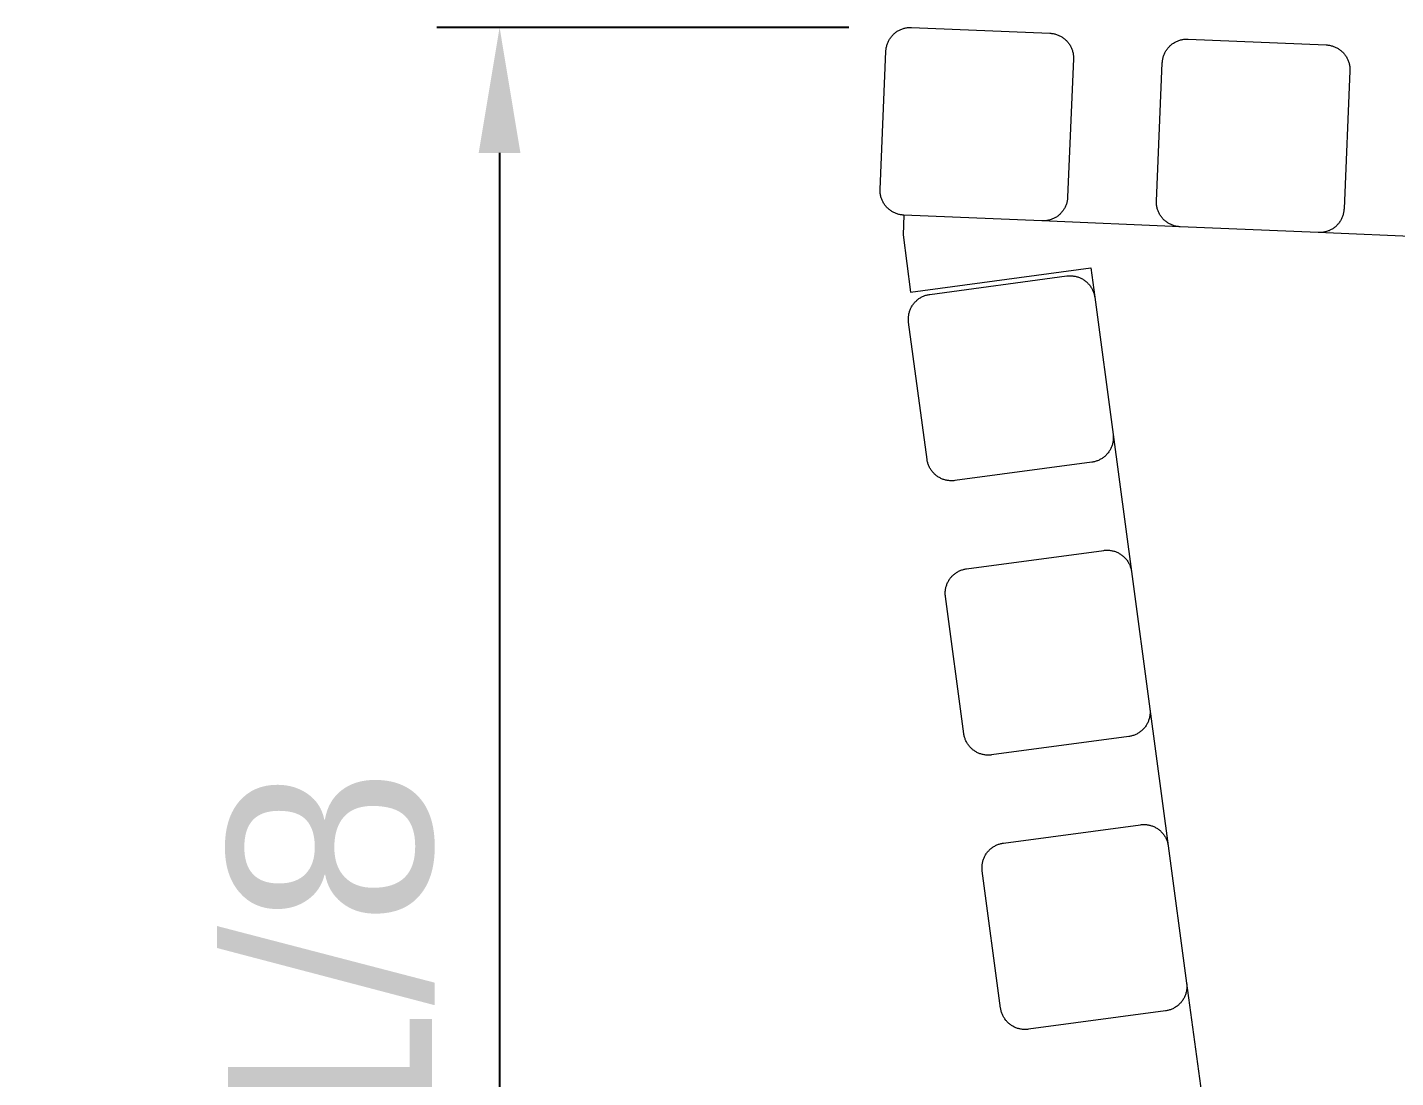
# Model space of a CAD drawing. Header units: inches. Extents: x 1 to 179, y 2 to 121.
# Drawn here: x 126.46 to 137.37, y 113.13 to 121.5 of the extents above; entities that cross this region are included whole.
import ezdxf

# ---------------------------------------------------------------- set-up
doc = ezdxf.new("R2010")
doc.units = ezdxf.units.IN
doc.layers.add('ZANO_R', color=7, linetype='Continuous', lineweight=0)
doc.layers.add('ZANO_W', color=1, linetype='Continuous', lineweight=0)
doc.styles.get("Standard").update_dxf_attribs({"font": 'arial.ttf'})
doc.dimstyles.new('amerykanie', dxfattribs={"dimtxt": 50, "dimasz": 50, "dimexe": 0.5, "dimexo": 0.5, "dimgap": 1, "dimtad": 1, "dimdec": 0, "dimzin": 0, "dimlunit": 5, "dimtxsty": 'Standard', "dimcen": 0.09, "dimclrd": 1, "dimclre": 1, "dimclrt": 1, "dimazin": 0, "dimtfac": 1, "dimtdec": 0, "dimtmove": 0, "dimatfit": 3, "dimfxl": 1, "dimtzin": 0, "dimarcsym": 1})

# ---------------------------------------------------------------- blocks, each defined once
blk = doc.blocks.new('*D412')
at = {"layer": 'ZANO_W', "color": 1, "lineweight": -2}
for p, q in [((133.011, 121.497), (129.727, 121.497)), ((130.227, 120.497), (130.227, 104.397)), ((133.011, 103.397), (129.727, 103.397))]:
    blk.add_line(p, q, dxfattribs=at)
at = {"layer": 'ZANO_W', "color": 1}
for points in [[(130.393, 120.497), (130.06, 120.497), (130.227, 121.497)], [(130.06, 104.397), (130.393, 104.397), (130.227, 103.397)]]:
    blk.add_solid(points, dxfattribs=at)
at = {"layer": 'ZANO_W', "color": 1, "insert": (128.886, 112.447), "char_height": 1.625, "attachment_point": 5, "rotation": 90}
blk.add_mtext('18 1/8', dxfattribs=at)

msp = doc.modelspace()

# ---------------------------------------------------------------- linework, layer by layer
at = {"layer": 'ZANO_R'}
for p, q in [((133.42582, 121.48167), (133.43205, 121.48419)), ((133.43205, 121.48419), (133.43836, 121.4865)), ((133.43836, 121.4865), (133.44475, 121.48859)), ((133.44475, 121.48859), (133.45121, 121.49046)), ((133.45121, 121.49046), (133.45772, 121.49211)), ((133.45772, 121.49211), (133.46429, 121.49354)), ((133.46429, 121.49354), (133.47091, 121.49474)), ((133.47091, 121.49474), (133.47756, 121.49571)), ((133.47756, 121.49571), (133.48424, 121.49646)), ((133.48424, 121.49646), (133.49094, 121.49698)), ((133.49094, 121.49698), (133.49765, 121.49727)), ((133.49765, 121.49727), (133.50437, 121.49733)), ((133.50437, 121.49733), (133.51109, 121.49716)), ((133.51109, 121.49716), (134.61247, 121.45061)), ((133.32025, 121.37418), (133.32287, 121.38037)), ((133.32287, 121.38037), (133.3257, 121.38647)), ((133.3257, 121.38647), (133.32874, 121.39246)), ((133.32874, 121.39246), (133.33198, 121.39835)), ((133.33198, 121.39835), (133.33542, 121.40412)), ((133.33542, 121.40412), (133.33906, 121.40978)), ((133.33906, 121.40978), (133.34288, 121.4153)), ((133.34288, 121.4153), (133.3469, 121.4207)), ((133.3469, 121.4207), (133.35109, 121.42595)), ((133.35109, 121.42595), (133.35546, 121.43105)), ((133.35546, 121.43105), (133.36001, 121.43601)), ((133.36001, 121.43601), (133.36472, 121.4408)), ((133.36472, 121.4408), (133.36959, 121.44543)), ((133.36959, 121.44543), (133.37462, 121.4499)), ((133.37462, 121.4499), (133.37979, 121.45419)), ((133.37979, 121.45419), (133.38511, 121.4583)), ((133.38511, 121.4583), (133.39057, 121.46222)), ((133.39057, 121.46222), (133.39615, 121.46596)), ((133.39615, 121.46596), (133.40187, 121.4695)), ((133.40187, 121.4695), (133.40769, 121.47285)), ((133.40769, 121.47285), (133.41364, 121.47599)), ((133.41364, 121.47599), (133.41968, 121.47894)), ((133.41968, 121.47894), (133.42582, 121.48167)), ((134.61247, 121.45061), (134.61918, 121.45021)), ((134.61918, 121.45021), (134.62587, 121.44959)), ((134.62587, 121.44959), (134.63254, 121.44873)), ((134.63254, 121.44873), (134.63918, 121.44765)), ((134.63918, 121.44765), (134.64577, 121.44634)), ((134.64577, 121.44634), (134.65231, 121.44481)), ((134.65231, 121.44481), (134.6588, 121.44305)), ((134.6588, 121.44305), (134.66523, 121.44108)), ((134.66523, 121.44108), (134.67158, 121.43888)), ((134.67158, 121.43888), (134.67785, 121.43647)), ((134.67785, 121.43647), (134.68404, 121.43385)), ((134.68404, 121.43385), (134.69014, 121.43102)), ((134.69014, 121.43102), (134.69614, 121.42798)), ((134.69614, 121.42798), (134.70202, 121.42474)), ((134.70202, 121.42474), (134.7078, 121.4213)), ((134.7078, 121.4213), (134.71345, 121.41766)), ((134.71345, 121.41766), (134.71898, 121.41383)), ((134.71898, 121.41383), (134.72437, 121.40982)), ((134.72437, 121.40982), (134.72962, 121.40563)), ((134.72962, 121.40563), (134.73473, 121.40125)), ((134.73473, 121.40125), (134.73968, 121.39671)), ((134.73968, 121.39671), (134.74448, 121.392)), ((134.74448, 121.392), (134.74911, 121.38713)), ((134.74911, 121.38713), (134.75357, 121.3821)), ((134.75357, 121.3821), (134.75786, 121.37693)), ((134.75786, 121.37693), (134.76197, 121.37161)), ((135.59891, 121.37286), (135.60462, 121.3764)), ((135.60462, 121.3764), (135.61045, 121.37975)), ((135.61045, 121.37975), (135.61639, 121.38289)), ((135.61639, 121.38289), (135.62244, 121.38584)), ((135.62244, 121.38584), (135.62858, 121.38857)), ((135.62858, 121.38857), (135.63481, 121.39109)), ((135.63481, 121.39109), (135.64112, 121.3934)), ((135.64112, 121.3934), (135.64751, 121.39549)), ((135.64751, 121.39549), (135.65396, 121.39736)), ((135.65396, 121.39736), (135.66048, 121.39901)), ((135.66048, 121.39901), (135.66705, 121.40044)), ((135.66705, 121.40044), (135.67366, 121.40164)), ((135.67366, 121.40164), (135.68031, 121.40261)), ((135.68031, 121.40261), (135.68699, 121.40336)), ((135.68699, 121.40336), (135.69369, 121.40388)), ((135.69369, 121.40388), (135.70041, 121.40417)), ((135.70041, 121.40417), (135.70713, 121.40423)), ((135.70713, 121.40423), (135.71385, 121.40406)), ((135.71385, 121.40406), (136.81523, 121.35751)), ((133.25956, 120.20742), (133.30611, 121.3088)), ((133.30611, 121.3088), (133.30651, 121.31551)), ((133.30651, 121.31551), (133.30713, 121.3222)), ((133.30713, 121.3222), (133.30799, 121.32887)), ((133.30799, 121.32887), (133.30907, 121.3355)), ((133.30907, 121.3355), (133.31038, 121.3421)), ((133.31038, 121.3421), (133.31191, 121.34864)), ((133.31191, 121.34864), (133.31367, 121.35513)), ((133.31367, 121.35513), (133.31564, 121.36155)), ((133.31564, 121.36155), (133.31784, 121.36791)), ((133.31784, 121.36791), (133.32025, 121.37418)), ((134.76197, 121.37161), (134.76589, 121.36615)), ((134.76589, 121.36615), (134.76963, 121.36056)), ((134.76963, 121.36056), (134.77317, 121.35485)), ((134.77317, 121.35485), (134.77652, 121.34902)), ((134.77652, 121.34902), (134.77967, 121.34308)), ((134.77967, 121.34308), (134.78261, 121.33704)), ((134.78261, 121.33704), (134.78534, 121.3309)), ((134.78534, 121.3309), (134.78786, 121.32467)), ((134.78786, 121.32467), (134.79017, 121.31835)), ((134.79017, 121.31835), (134.79226, 121.31197)), ((134.79226, 121.31197), (134.79413, 121.30551)), ((134.79413, 121.30551), (134.79578, 121.29899)), ((134.79578, 121.29899), (134.79721, 121.29243)), ((134.79721, 121.29243), (134.79841, 121.28581)), ((134.79841, 121.28581), (134.79939, 121.27916)), ((134.79939, 121.27916), (134.80013, 121.27248)), ((134.80013, 121.27248), (134.80065, 121.26578)), ((135.51642, 121.26203), (135.5184, 121.26845)), ((135.5184, 121.26845), (135.52059, 121.27481)), ((135.52059, 121.27481), (135.523, 121.28108)), ((135.523, 121.28108), (135.52563, 121.28727)), ((135.52563, 121.28727), (135.52846, 121.29337)), ((135.52846, 121.29337), (135.5315, 121.29936)), ((135.5315, 121.29936), (135.53474, 121.30525)), ((135.53474, 121.30525), (135.53818, 121.31102)), ((135.53818, 121.31102), (135.54181, 121.31668)), ((135.54181, 121.31668), (135.54564, 121.3222)), ((135.54564, 121.3222), (135.54965, 121.3276)), ((135.54965, 121.3276), (135.55385, 121.33285)), ((135.55385, 121.33285), (135.55822, 121.33795)), ((135.55822, 121.33795), (135.56276, 121.34291)), ((135.56276, 121.34291), (135.56747, 121.3477)), ((135.56747, 121.3477), (135.57235, 121.35233)), ((135.57235, 121.35233), (135.57737, 121.3568)), ((135.57737, 121.3568), (135.58255, 121.36109)), ((135.58255, 121.36109), (135.58787, 121.3652)), ((135.58787, 121.3652), (135.59332, 121.36912)), ((135.59332, 121.36912), (135.59891, 121.37286)), ((136.81523, 121.35751), (136.82194, 121.35711)), ((136.82194, 121.35711), (136.82863, 121.35649)), ((136.82863, 121.35649), (136.8353, 121.35563)), ((136.8353, 121.35563), (136.84193, 121.35455)), ((136.84193, 121.35455), (136.84853, 121.35324)), ((136.84853, 121.35324), (136.85507, 121.35171)), ((136.85507, 121.35171), (136.86156, 121.34995)), ((136.86156, 121.34995), (136.86798, 121.34798)), ((136.86798, 121.34798), (136.87434, 121.34578)), ((136.87434, 121.34578), (136.88061, 121.34337)), ((136.88061, 121.34337), (136.8868, 121.34075)), ((136.8868, 121.34075), (136.8929, 121.33792)), ((136.8929, 121.33792), (136.89889, 121.33488)), ((136.89889, 121.33488), (136.90478, 121.33164)), ((136.90478, 121.33164), (136.91055, 121.3282)), ((136.91055, 121.3282), (136.91621, 121.32456)), ((136.91621, 121.32456), (136.92173, 121.32073)), ((136.92173, 121.32073), (136.92713, 121.31672)), ((136.92713, 121.31672), (136.93238, 121.31253)), ((136.93238, 121.31253), (136.93748, 121.30815)), ((136.93748, 121.30815), (136.94244, 121.30361)), ((136.94244, 121.30361), (136.94723, 121.2989)), ((136.94723, 121.2989), (136.95186, 121.29403)), ((136.95186, 121.29403), (136.95633, 121.289)), ((136.95633, 121.289), (136.96062, 121.28383)), ((136.96062, 121.28383), (136.96473, 121.27851)), ((136.96473, 121.27851), (136.96865, 121.27305)), ((136.96865, 121.27305), (136.97239, 121.26746)), ((136.97239, 121.26746), (136.97593, 121.26175)), ((134.80083, 121.24562), (134.75428, 120.14425)), ((134.80065, 121.26578), (134.80094, 121.25906)), ((134.801, 121.25234), (134.80083, 121.24562)), ((134.80094, 121.25906), (134.801, 121.25234)), ((135.46231, 120.11432), (135.50886, 121.2157)), ((135.50886, 121.2157), (135.50926, 121.22241)), ((135.50926, 121.22241), (135.50989, 121.2291)), ((135.50989, 121.2291), (135.51074, 121.23577)), ((135.51074, 121.23577), (135.51183, 121.2424)), ((135.51183, 121.2424), (135.51314, 121.249)), ((135.51314, 121.249), (135.51467, 121.25554)), ((135.51467, 121.25554), (135.51642, 121.26203)), ((136.97593, 121.26175), (136.97928, 121.25592)), ((136.97928, 121.25592), (136.98242, 121.24998)), ((136.98242, 121.24998), (136.98537, 121.24394)), ((136.98537, 121.24394), (136.9881, 121.2378)), ((136.9881, 121.2378), (136.99062, 121.23157)), ((136.99062, 121.23157), (136.99293, 121.22525)), ((136.99293, 121.22525), (136.99502, 121.21887)), ((136.99502, 121.21887), (136.99689, 121.21241)), ((136.99689, 121.21241), (136.99854, 121.20589)), ((136.99854, 121.20589), (136.99997, 121.19933)), ((136.99997, 121.19933), (137.00117, 121.19271)), ((137.00117, 121.19271), (137.00214, 121.18606)), ((137.00214, 121.18606), (137.00289, 121.17938)), ((137.00289, 121.17938), (137.00341, 121.17268)), ((137.00341, 121.17268), (137.0037, 121.16597)), ((137.00376, 121.15924), (137.00359, 121.15252)), ((137.0037, 121.16597), (137.00376, 121.15924)), ((137.00359, 121.15252), (136.95704, 120.05115)), ((133.25939, 120.2007), (133.25956, 120.20742)), ((133.25945, 120.19398), (133.25939, 120.2007)), ((133.25974, 120.18726), (133.25945, 120.19398)), ((133.26026, 120.18056), (133.25974, 120.18726)), ((133.261, 120.17388), (133.26026, 120.18056)), ((133.26198, 120.16723), (133.261, 120.17388)), ((133.26318, 120.16062), (133.26198, 120.16723)), ((133.26461, 120.15405), (133.26318, 120.16062)), ((133.26626, 120.14753), (133.26461, 120.15405)), ((133.26813, 120.14108), (133.26626, 120.14753)), ((133.27022, 120.13469), (133.26813, 120.14108)), ((133.27253, 120.12838), (133.27022, 120.13469)), ((133.27505, 120.12215), (133.27253, 120.12838)), ((133.27778, 120.11601), (133.27505, 120.12215)), ((133.28072, 120.10996), (133.27778, 120.11601)), ((133.28387, 120.10402), (133.28072, 120.10996)), ((133.28722, 120.09819), (133.28387, 120.10402)), ((133.29076, 120.09248), (133.28722, 120.09819)), ((133.2945, 120.08689), (133.29076, 120.09248)), ((133.29842, 120.08144), (133.2945, 120.08689)), ((133.30253, 120.07612), (133.29842, 120.08144)), ((133.30682, 120.07094), (133.30253, 120.07612)), ((133.31128, 120.06592), (133.30682, 120.07094)), ((134.73469, 120.06658), (134.73165, 120.06058)), ((134.73752, 120.07267), (134.73469, 120.06658)), ((134.74015, 120.07886), (134.73752, 120.07267)), ((134.74255, 120.08514), (134.74015, 120.07886)), ((134.74475, 120.09149), (134.74255, 120.08514)), ((134.74672, 120.09792), (134.74475, 120.09149)), ((134.74848, 120.1044), (134.74672, 120.09792)), ((134.75001, 120.11095), (134.74848, 120.1044)), ((134.75132, 120.11754), (134.75001, 120.11095)), ((134.7524, 120.12418), (134.75132, 120.11754)), ((134.75326, 120.13084), (134.7524, 120.12418)), ((134.75389, 120.13754), (134.75326, 120.13084)), ((134.75428, 120.14425), (134.75389, 120.13754)), ((135.46214, 120.1076), (135.46231, 120.11432)), ((135.4622, 120.10088), (135.46214, 120.1076)), ((135.46249, 120.09416), (135.4622, 120.10088)), ((135.46301, 120.08746), (135.46249, 120.09416)), ((135.46376, 120.08078), (135.46301, 120.08746)), ((135.46474, 120.07413), (135.46376, 120.08078)), ((135.46594, 120.06752), (135.46474, 120.07413)), ((135.46736, 120.06095), (135.46594, 120.06752)), ((133.31592, 120.06104), (133.31128, 120.06592)), ((133.32071, 120.05633), (133.31592, 120.06104)), ((133.32566, 120.05179), (133.32071, 120.05633)), ((133.33077, 120.04742), (133.32566, 120.05179)), ((133.33602, 120.04322), (133.33077, 120.04742)), ((133.34141, 120.03921), (133.33602, 120.04322)), ((133.34694, 120.03538), (133.34141, 120.03921)), ((133.35259, 120.03175), (133.34694, 120.03538)), ((133.35837, 120.02831), (133.35259, 120.03175)), ((133.36426, 120.02507), (133.35837, 120.02831)), ((133.37025, 120.02203), (133.36426, 120.02507)), ((133.37635, 120.0192), (133.37025, 120.02203)), ((133.38254, 120.01657), (133.37635, 120.0192)), ((133.38881, 120.01416), (133.38254, 120.01657)), ((133.39517, 120.01197), (133.38881, 120.01416)), ((133.40159, 120.00999), (133.39517, 120.01197)), ((133.40808, 120.00824), (133.40159, 120.00999)), ((133.41462, 120.00671), (133.40808, 120.00824)), ((133.42122, 120.0054), (133.41462, 120.00671)), ((133.42785, 120.00431), (133.42122, 120.0054)), ((133.43452, 120.00346), (133.42785, 120.00431)), ((133.44121, 120.00283), (133.43452, 120.00346)), ((133.44792, 120.00243), (133.44121, 120.00283)), ((133.44882, 120.0024), (133.44217, 119.84506)), ((134.5493, 119.95588), (133.44792, 120.00243)), ((134.58949, 119.95831), (134.58284, 119.95733)), ((134.5961, 119.95951), (134.58949, 119.95831)), ((134.60267, 119.96093), (134.5961, 119.95951)), ((134.60918, 119.96258), (134.60267, 119.96093)), ((134.61564, 119.96446), (134.60918, 119.96258)), ((134.62203, 119.96655), (134.61564, 119.96446)), ((134.62834, 119.96885), (134.62203, 119.96655)), ((134.63457, 119.97138), (134.62834, 119.96885)), ((134.64071, 119.97411), (134.63457, 119.97138)), ((134.64676, 119.97705), (134.64071, 119.97411)), ((134.6527, 119.9802), (134.64676, 119.97705)), ((134.65853, 119.98354), (134.6527, 119.9802)), ((134.66424, 119.98709), (134.65853, 119.98354)), ((134.66982, 119.99082), (134.66424, 119.98709)), ((134.67528, 119.99475), (134.66982, 119.99082)), ((134.6806, 119.99886), (134.67528, 119.99475)), ((134.68578, 120.00315), (134.6806, 119.99886)), ((134.6908, 120.00761), (134.68578, 120.00315)), ((134.69567, 120.01224), (134.6908, 120.00761)), ((134.70038, 120.01704), (134.69567, 120.01224)), ((134.70493, 120.02199), (134.70038, 120.01704)), ((134.7093, 120.0271), (134.70493, 120.02199)), ((134.71349, 120.03235), (134.7093, 120.0271)), ((134.71751, 120.03774), (134.71349, 120.03235)), ((134.72133, 120.04327), (134.71751, 120.03774)), ((134.72497, 120.04892), (134.72133, 120.04327)), ((134.72841, 120.05469), (134.72497, 120.04892)), ((134.73165, 120.06058), (134.72841, 120.05469)), ((135.46901, 120.05443), (135.46736, 120.06095)), ((135.47089, 120.04798), (135.46901, 120.05443)), ((135.47298, 120.04159), (135.47089, 120.04798)), ((135.47528, 120.03528), (135.47298, 120.04159)), ((135.47781, 120.02905), (135.47528, 120.03528)), ((135.48054, 120.02291), (135.47781, 120.02905)), ((135.48348, 120.01686), (135.48054, 120.02291)), ((135.48663, 120.01092), (135.48348, 120.01686)), ((135.48997, 120.00509), (135.48663, 120.01092)), ((135.49352, 119.99938), (135.48997, 120.00509)), ((135.49725, 119.99379), (135.49352, 119.99938)), ((135.50118, 119.98834), (135.49725, 119.99379)), ((135.50529, 119.98302), (135.50118, 119.98834)), ((135.50958, 119.97784), (135.50529, 119.98302)), ((135.51404, 119.97282), (135.50958, 119.97784)), ((135.51867, 119.96795), (135.51404, 119.97282)), ((135.52347, 119.96323), (135.51867, 119.96795)), ((135.52842, 119.95869), (135.52347, 119.96323)), ((135.53353, 119.95432), (135.52842, 119.95869)), ((136.93117, 119.96159), (136.92773, 119.95582)), ((136.93441, 119.96748), (136.93117, 119.96159)), ((136.93745, 119.97348), (136.93441, 119.96748)), ((136.94028, 119.97957), (136.93745, 119.97348)), ((136.9429, 119.98576), (136.94028, 119.97957)), ((136.94531, 119.99204), (136.9429, 119.98576)), ((136.94751, 119.99839), (136.94531, 119.99204)), ((136.94948, 120.00482), (136.94751, 119.99839)), ((136.95124, 120.01131), (136.94948, 120.00482)), ((136.95277, 120.01785), (136.95124, 120.01131)), ((136.95408, 120.02444), (136.95277, 120.01785)), ((136.95516, 120.03108), (136.95408, 120.02444)), ((136.95602, 120.03774), (136.95516, 120.03108)), ((136.95664, 120.04444), (136.95602, 120.03774)), ((136.95704, 120.05115), (136.95664, 120.04444)), ((134.55602, 119.95571), (134.5493, 119.95588)), ((135.65068, 119.90933), (134.5493, 119.95588)), ((134.56274, 119.95577), (134.55602, 119.95571)), ((134.56945, 119.95606), (134.56274, 119.95577)), ((134.57616, 119.95658), (134.56945, 119.95606)), ((134.58284, 119.95733), (134.57616, 119.95658)), ((135.53878, 119.95012), (135.53353, 119.95432)), ((135.54417, 119.94611), (135.53878, 119.95012)), ((135.5497, 119.94228), (135.54417, 119.94611)), ((135.55535, 119.93865), (135.5497, 119.94228)), ((135.56112, 119.93521), (135.55535, 119.93865)), ((135.56701, 119.93197), (135.56112, 119.93521)), ((135.57301, 119.92893), (135.56701, 119.93197)), ((135.5791, 119.9261), (135.57301, 119.92893)), ((135.58529, 119.92347), (135.5791, 119.9261)), ((135.59157, 119.92106), (135.58529, 119.92347)), ((135.59792, 119.91887), (135.59157, 119.92106)), ((135.60435, 119.91689), (135.59792, 119.91887)), ((135.61084, 119.91514), (135.60435, 119.91689)), ((135.61738, 119.91361), (135.61084, 119.91514)), ((135.62397, 119.9123), (135.61738, 119.91361)), ((135.63061, 119.91121), (135.62397, 119.9123)), ((135.63727, 119.91036), (135.63061, 119.91121)), ((135.64397, 119.90973), (135.63727, 119.91036)), ((135.65068, 119.90933), (135.64397, 119.90973)), ((136.75205, 119.86278), (135.65068, 119.90933)), ((136.75877, 119.86261), (136.75205, 119.86278)), ((137.85343, 119.81623), (136.75205, 119.86278)), ((136.7655, 119.86267), (136.75877, 119.86261)), ((136.77221, 119.86296), (136.7655, 119.86267)), ((136.77891, 119.86348), (136.77221, 119.86296)), ((136.78559, 119.86423), (136.77891, 119.86348)), ((136.79224, 119.86521), (136.78559, 119.86423)), ((136.79886, 119.86641), (136.79224, 119.86521)), ((136.80542, 119.86783), (136.79886, 119.86641)), ((136.81194, 119.86948), (136.80542, 119.86783)), ((136.8184, 119.87136), (136.81194, 119.86948)), ((136.82478, 119.87345), (136.8184, 119.87136)), ((136.8311, 119.87575), (136.82478, 119.87345)), ((136.83733, 119.87828), (136.8311, 119.87575)), ((136.84347, 119.88101), (136.83733, 119.87828)), ((136.84951, 119.88395), (136.84347, 119.88101)), ((136.85545, 119.8871), (136.84951, 119.88395)), ((136.86128, 119.89044), (136.85545, 119.8871)), ((136.86699, 119.89399), (136.86128, 119.89044)), ((136.87258, 119.89772), (136.86699, 119.89399)), ((136.87804, 119.90165), (136.87258, 119.89772)), ((136.88336, 119.90576), (136.87804, 119.90165)), ((136.88853, 119.91005), (136.88336, 119.90576)), ((136.89356, 119.91451), (136.88853, 119.91005)), ((136.89843, 119.91914), (136.89356, 119.91451)), ((136.90314, 119.92394), (136.89843, 119.91914)), ((136.90768, 119.92889), (136.90314, 119.92394)), ((136.91206, 119.934), (136.90768, 119.92889)), ((136.91625, 119.93925), (136.91206, 119.934)), ((136.92026, 119.94464), (136.91625, 119.93925)), ((136.92409, 119.95017), (136.92026, 119.94464)), ((136.92773, 119.95582), (136.92409, 119.95017)), ((133.44217, 119.84506), (133.50112, 119.38961)), ((133.50112, 119.38961), (134.93852, 119.58248)), ((134.93852, 119.58248), (134.96993, 119.34835)), ((133.65608, 119.37068), (134.74865, 119.51728)), ((134.74865, 119.51728), (134.75533, 119.51806)), ((134.75533, 119.51806), (134.76203, 119.51861)), ((134.76203, 119.51861), (134.76874, 119.51893)), ((134.76874, 119.51893), (134.77546, 119.51902)), ((134.77546, 119.51902), (134.78218, 119.51889)), ((134.78218, 119.51889), (134.7889, 119.51852)), ((134.7889, 119.51852), (134.79559, 119.51793)), ((134.79559, 119.51793), (134.80226, 119.5171)), ((134.80226, 119.5171), (134.8089, 119.51605)), ((134.8089, 119.51605), (134.8155, 119.51478)), ((134.8155, 119.51478), (134.82205, 119.51328)), ((134.82205, 119.51328), (134.82855, 119.51155)), ((134.82855, 119.51155), (134.83498, 119.50961)), ((134.83498, 119.50961), (134.84135, 119.50745)), ((134.84135, 119.50745), (134.84763, 119.50507)), ((134.84763, 119.50507), (134.85384, 119.50248)), ((134.85384, 119.50248), (134.85995, 119.49967)), ((134.85995, 119.49967), (134.86596, 119.49666)), ((134.86596, 119.49666), (134.87186, 119.49345)), ((134.87186, 119.49345), (134.87765, 119.49004)), ((134.87765, 119.49004), (134.88332, 119.48643)), ((134.88332, 119.48643), (134.88887, 119.48263)), ((134.88887, 119.48263), (134.89428, 119.47864)), ((134.89428, 119.47864), (134.89955, 119.47447)), ((134.89955, 119.47447), (134.90468, 119.47013)), ((134.90468, 119.47013), (134.90965, 119.46561)), ((134.90965, 119.46561), (134.91447, 119.46092)), ((134.91447, 119.46092), (134.91913, 119.45607)), ((134.91913, 119.45607), (134.92361, 119.45107)), ((134.92361, 119.45107), (134.92793, 119.44591)), ((134.92793, 119.44591), (134.93206, 119.44061)), ((134.93206, 119.44061), (134.93602, 119.43518)), ((134.93602, 119.43518), (134.93978, 119.42961)), ((134.93978, 119.42961), (134.94335, 119.42391)), ((134.94335, 119.42391), (134.94673, 119.4181)), ((134.94673, 119.4181), (134.9499, 119.41218)), ((134.9499, 119.41218), (134.95287, 119.40615)), ((133.52996, 119.3003), (133.53431, 119.30543)), ((133.53431, 119.30543), (133.53883, 119.3104)), ((133.53883, 119.3104), (133.54351, 119.31522)), ((133.54351, 119.31522), (133.54836, 119.31988)), ((133.54836, 119.31988), (133.55337, 119.32436)), ((133.55337, 119.32436), (133.55852, 119.32868)), ((133.55852, 119.32868), (133.56382, 119.33281)), ((133.56382, 119.33281), (133.56926, 119.33677)), ((133.56926, 119.33677), (133.57483, 119.34053)), ((133.57483, 119.34053), (133.58052, 119.3441)), ((133.58052, 119.3441), (133.58633, 119.34748)), ((133.58633, 119.34748), (133.59226, 119.35065)), ((133.59226, 119.35065), (133.59829, 119.35362)), ((133.59829, 119.35362), (133.60442, 119.35639)), ((133.60442, 119.35639), (133.61063, 119.35894)), ((133.61063, 119.35894), (133.61694, 119.36128)), ((133.61694, 119.36128), (133.62331, 119.3634)), ((133.62331, 119.3634), (133.62976, 119.3653)), ((133.62976, 119.3653), (133.63627, 119.36698)), ((133.63627, 119.36698), (133.64283, 119.36844)), ((133.64283, 119.36844), (133.64944, 119.36968)), ((133.64944, 119.36968), (133.65608, 119.37068)), ((134.95287, 119.40615), (134.95564, 119.40002)), ((134.95564, 119.40002), (134.95819, 119.3938)), ((134.95819, 119.3938), (134.96053, 119.3875)), ((134.96053, 119.3875), (134.96265, 119.38112)), ((134.96265, 119.38112), (134.96455, 119.37468)), ((134.96455, 119.37468), (134.96623, 119.36817)), ((134.96623, 119.36817), (134.96769, 119.36161)), ((134.96769, 119.36161), (134.96893, 119.355)), ((134.96893, 119.355), (134.96993, 119.34835)), ((134.96993, 119.34835), (135.11653, 118.25578)), ((133.48591, 119.18965), (133.48651, 119.19634)), ((133.48651, 119.19634), (133.48733, 119.20301)), ((133.48733, 119.20301), (133.48838, 119.20965)), ((133.48838, 119.20965), (133.48966, 119.21625)), ((133.48966, 119.21625), (133.49116, 119.2228)), ((133.49116, 119.2228), (133.49288, 119.2293)), ((133.49288, 119.2293), (133.49483, 119.23573)), ((133.49483, 119.23573), (133.49699, 119.2421)), ((133.49699, 119.2421), (133.49937, 119.24838)), ((133.49937, 119.24838), (133.50196, 119.25459)), ((133.50196, 119.25459), (133.50476, 119.2607)), ((133.50476, 119.2607), (133.50777, 119.26671)), ((133.50777, 119.26671), (133.51098, 119.27261)), ((133.51098, 119.27261), (133.5144, 119.2784)), ((133.5144, 119.2784), (133.51801, 119.28407)), ((133.51801, 119.28407), (133.52181, 119.28962)), ((133.52181, 119.28962), (133.52579, 119.29503)), ((133.52579, 119.29503), (133.52996, 119.3003)), ((133.48541, 119.17621), (133.48555, 119.18293)), ((133.4855, 119.16949), (133.48541, 119.17621)), ((133.48583, 119.16278), (133.4855, 119.16949)), ((133.48555, 119.18293), (133.48591, 119.18965)), ((133.48638, 119.15608), (133.48583, 119.16278)), ((133.48716, 119.1494), (133.48638, 119.15608)), ((133.63375, 118.05683), (133.48716, 119.1494)), ((135.11653, 118.25578), (135.11731, 118.24911)), ((135.11653, 118.25578), (135.26312, 117.16321)), ((135.11777, 118.21554), (135.11718, 118.20884)), ((135.11731, 118.24911), (135.11786, 118.24241)), ((135.11814, 118.22225), (135.11777, 118.21554)), ((135.11786, 118.24241), (135.11818, 118.23569)), ((135.11827, 118.22897), (135.11814, 118.22225)), ((135.11818, 118.23569), (135.11827, 118.22897)), ((135.07372, 118.10488), (135.06938, 118.09976)), ((135.07789, 118.11016), (135.07372, 118.10488)), ((135.08188, 118.11557), (135.07789, 118.11016)), ((135.08568, 118.12111), (135.08188, 118.11557)), ((135.08929, 118.12678), (135.08568, 118.12111)), ((135.0927, 118.13257), (135.08929, 118.12678)), ((135.09591, 118.13848), (135.0927, 118.13257)), ((135.09892, 118.14449), (135.09591, 118.13848)), ((135.10173, 118.1506), (135.09892, 118.14449)), ((135.10432, 118.1568), (135.10173, 118.1506)), ((135.1067, 118.16309), (135.10432, 118.1568)), ((135.10886, 118.16945), (135.1067, 118.16309)), ((135.1108, 118.17589), (135.10886, 118.16945)), ((135.11253, 118.18238), (135.1108, 118.17589)), ((135.11403, 118.18893), (135.11253, 118.18238)), ((135.1153, 118.19553), (135.11403, 118.18893)), ((135.11635, 118.20217), (135.1153, 118.19553)), ((135.11718, 118.20884), (135.11635, 118.20217)), ((133.63476, 118.05019), (133.63375, 118.05683)), ((133.63599, 118.04358), (133.63476, 118.05019)), ((133.63745, 118.03702), (133.63599, 118.04358)), ((133.63913, 118.03051), (133.63745, 118.03702)), ((133.64104, 118.02406), (133.63913, 118.03051)), ((133.64316, 118.01769), (133.64104, 118.02406)), ((133.6455, 118.01138), (133.64316, 118.01769)), ((133.64805, 118.00517), (133.6455, 118.01138)), ((133.65081, 117.99904), (133.64805, 118.00517)), ((133.65378, 117.99301), (133.65081, 117.99904)), ((134.9476, 118.0345), (133.85503, 117.88791)), ((134.95425, 118.03551), (134.9476, 118.0345)), ((134.96086, 118.03674), (134.95425, 118.03551)), ((134.96742, 118.0382), (134.96086, 118.03674)), ((134.97393, 118.03988), (134.96742, 118.0382)), ((134.98037, 118.04179), (134.97393, 118.03988)), ((134.98675, 118.04391), (134.98037, 118.04179)), ((134.99305, 118.04625), (134.98675, 118.04391)), ((134.99927, 118.0488), (134.99305, 118.04625)), ((135.0054, 118.05156), (134.99927, 118.0488)), ((135.01143, 118.05453), (135.0054, 118.05156)), ((135.01735, 118.05771), (135.01143, 118.05453)), ((135.02316, 118.06108), (135.01735, 118.05771)), ((135.02886, 118.06466), (135.02316, 118.06108)), ((135.03443, 118.06842), (135.02886, 118.06466)), ((135.03986, 118.07237), (135.03443, 118.06842)), ((135.04516, 118.07651), (135.03986, 118.07237)), ((135.05032, 118.08082), (135.04516, 118.07651)), ((135.05532, 118.08531), (135.05032, 118.08082)), ((135.06017, 118.08996), (135.05532, 118.08531)), ((135.06486, 118.09478), (135.06017, 118.08996)), ((135.06938, 118.09976), (135.06486, 118.09478)), ((133.65696, 117.98708), (133.65378, 117.99301)), ((133.66033, 117.98127), (133.65696, 117.98708)), ((133.66391, 117.97558), (133.66033, 117.98127)), ((133.66767, 117.97001), (133.66391, 117.97558)), ((133.67162, 117.96457), (133.66767, 117.97001)), ((133.67576, 117.95927), (133.67162, 117.96457)), ((133.68007, 117.95412), (133.67576, 117.95927)), ((133.68456, 117.94911), (133.68007, 117.95412)), ((133.68921, 117.94426), (133.68456, 117.94911)), ((133.69403, 117.93958), (133.68921, 117.94426)), ((133.69901, 117.93506), (133.69403, 117.93958)), ((133.70413, 117.93071), (133.69901, 117.93506)), ((133.70941, 117.92654), (133.70413, 117.93071)), ((133.71482, 117.92256), (133.70941, 117.92654)), ((133.72036, 117.91876), (133.71482, 117.92256)), ((133.72603, 117.91515), (133.72036, 117.91876)), ((133.73183, 117.91173), (133.72603, 117.91515)), ((133.73773, 117.90852), (133.73183, 117.91173)), ((133.74374, 117.90551), (133.73773, 117.90852)), ((133.74985, 117.90271), (133.74374, 117.90551)), ((133.75605, 117.90012), (133.74985, 117.90271)), ((133.76234, 117.89774), (133.75605, 117.90012)), ((133.7687, 117.89558), (133.76234, 117.89774)), ((133.77514, 117.89363), (133.7687, 117.89558)), ((133.78163, 117.89191), (133.77514, 117.89363)), ((133.78818, 117.89041), (133.78163, 117.89191)), ((133.79478, 117.88913), (133.78818, 117.89041)), ((133.80142, 117.88808), (133.79478, 117.88913)), ((133.80809, 117.88726), (133.80142, 117.88808)), ((133.81479, 117.88666), (133.80809, 117.88726)), ((133.8215, 117.8863), (133.81479, 117.88666)), ((133.82822, 117.88616), (133.8215, 117.8863)), ((133.83494, 117.88625), (133.82822, 117.88616)), ((133.84166, 117.88658), (133.83494, 117.88625)), ((133.84836, 117.88713), (133.84166, 117.88658)), ((133.85503, 117.88791), (133.84836, 117.88713)), ((133.94927, 117.18554), (135.04184, 117.33214)), ((135.04184, 117.33214), (135.04852, 117.33292)), ((135.04852, 117.33292), (135.05522, 117.33347)), ((135.05522, 117.33347), (135.06193, 117.33379)), ((135.06193, 117.33379), (135.06865, 117.33388)), ((135.06865, 117.33388), (135.07537, 117.33375)), ((135.07537, 117.33375), (135.08208, 117.33338)), ((135.08208, 117.33338), (135.08878, 117.33279)), ((135.08878, 117.33279), (135.09545, 117.33196)), ((135.09545, 117.33196), (135.10209, 117.33091)), ((135.10209, 117.33091), (135.10869, 117.32964)), ((135.10869, 117.32964), (135.11524, 117.32814)), ((135.11524, 117.32814), (135.12174, 117.32641)), ((135.12174, 117.32641), (135.12817, 117.32447)), ((135.12817, 117.32447), (135.13454, 117.3223)), ((135.13454, 117.3223), (135.14082, 117.31993)), ((135.14082, 117.31993), (135.14702, 117.31733)), ((135.14702, 117.31733), (135.15313, 117.31453)), ((135.15313, 117.31453), (135.15914, 117.31152)), ((135.15914, 117.31152), (135.16505, 117.30831)), ((135.16505, 117.30831), (135.17084, 117.3049)), ((135.17084, 117.3049), (135.17651, 117.30129)), ((135.17651, 117.30129), (135.18206, 117.29749)), ((135.18206, 117.29749), (135.18747, 117.2935)), ((135.18747, 117.2935), (135.19274, 117.28933)), ((135.19274, 117.28933), (135.19787, 117.28499)), ((135.19787, 117.28499), (135.20284, 117.28047)), ((135.20284, 117.28047), (135.20766, 117.27578)), ((135.20766, 117.27578), (135.21232, 117.27093)), ((135.21232, 117.27093), (135.2168, 117.26593)), ((135.2168, 117.26593), (135.22112, 117.26077)), ((135.22112, 117.26077), (135.22525, 117.25547)), ((135.22525, 117.25547), (135.2292, 117.25004)), ((135.2292, 117.25004), (135.23297, 117.24447)), ((135.23297, 117.24447), (135.23654, 117.23877)), ((135.23654, 117.23877), (135.23992, 117.23296)), ((135.23992, 117.23296), (135.24309, 117.22704)), ((133.8275, 117.12029), (133.83202, 117.12526)), ((133.83202, 117.12526), (133.8367, 117.13008)), ((133.8367, 117.13008), (133.84155, 117.13474)), ((133.84155, 117.13474), (133.84656, 117.13922)), ((133.84656, 117.13922), (133.85171, 117.14354)), ((133.85171, 117.14354), (133.85701, 117.14767)), ((133.85701, 117.14767), (133.86245, 117.15162)), ((133.86245, 117.15162), (133.86802, 117.15539)), ((133.86802, 117.15539), (133.87371, 117.15896)), ((133.87371, 117.15896), (133.87952, 117.16234)), ((133.87952, 117.16234), (133.88545, 117.16551)), ((133.88545, 117.16551), (133.89148, 117.16848)), ((133.89148, 117.16848), (133.8976, 117.17124)), ((133.8976, 117.17124), (133.90382, 117.1738)), ((133.90382, 117.1738), (133.91012, 117.17613)), ((133.91012, 117.17613), (133.9165, 117.17826)), ((133.9165, 117.17826), (133.92295, 117.18016)), ((133.92295, 117.18016), (133.92946, 117.18184)), ((133.92946, 117.18184), (133.93602, 117.1833)), ((133.93602, 117.1833), (133.94263, 117.18453)), ((133.94263, 117.18453), (133.94927, 117.18554)), ((135.24309, 117.22704), (135.24606, 117.22101)), ((135.24606, 117.22101), (135.24882, 117.21488)), ((135.24882, 117.21488), (135.25138, 117.20866)), ((135.25138, 117.20866), (135.25371, 117.20236)), ((135.25371, 117.20236), (135.25584, 117.19598)), ((135.25584, 117.19598), (135.25774, 117.18953)), ((135.25774, 117.18953), (135.25942, 117.18303)), ((135.25942, 117.18303), (135.26088, 117.17646)), ((135.26088, 117.17646), (135.26211, 117.16986)), ((135.26211, 117.16986), (135.26312, 117.16321)), ((135.26312, 117.16321), (135.40972, 116.07064)), ((133.7797, 117.0112), (133.78052, 117.01787)), ((133.78052, 117.01787), (133.78157, 117.02451)), ((133.78157, 117.02451), (133.78285, 117.03111)), ((133.78285, 117.03111), (133.78435, 117.03766)), ((133.78435, 117.03766), (133.78607, 117.04416)), ((133.78607, 117.04416), (133.78801, 117.05059)), ((133.78801, 117.05059), (133.79018, 117.05696)), ((133.79018, 117.05696), (133.79256, 117.06324)), ((133.79256, 117.06324), (133.79515, 117.06944)), ((133.79515, 117.06944), (133.79795, 117.07555)), ((133.79795, 117.07555), (133.80096, 117.08156)), ((133.80096, 117.08156), (133.80417, 117.08747)), ((133.80417, 117.08747), (133.80759, 117.09326)), ((133.80759, 117.09326), (133.81119, 117.09893)), ((133.81119, 117.09893), (133.81499, 117.10448)), ((133.81499, 117.10448), (133.81898, 117.10989)), ((133.81898, 117.10989), (133.82315, 117.11516)), ((133.82315, 117.11516), (133.8275, 117.12029)), ((133.7786, 116.99107), (133.77874, 116.99779)), ((133.77869, 116.98435), (133.7786, 116.99107)), ((133.77901, 116.97764), (133.77869, 116.98435)), ((133.77874, 116.99779), (133.7791, 117.0045)), ((133.77957, 116.97094), (133.77901, 116.97764)), ((133.7791, 117.0045), (133.7797, 117.0112)), ((133.78035, 116.96426), (133.77957, 116.97094)), ((133.92694, 115.87169), (133.78035, 116.96426)), ((135.40972, 116.07064), (135.4105, 116.06396)), ((135.40972, 116.07064), (135.55631, 114.97807)), ((135.4105, 116.06396), (135.41105, 116.05726)), ((135.41133, 116.03711), (135.41096, 116.0304)), ((135.41105, 116.05726), (135.41137, 116.05055)), ((135.41146, 116.04383), (135.41133, 116.03711)), ((135.41137, 116.05055), (135.41146, 116.04383)), ((135.37108, 115.92501), (135.36691, 115.91974)), ((135.37507, 115.93043), (135.37108, 115.92501)), ((135.37887, 115.93597), (135.37507, 115.93043)), ((135.38248, 115.94164), (135.37887, 115.93597)), ((135.38589, 115.94743), (135.38248, 115.94164)), ((135.3891, 115.95334), (135.38589, 115.94743)), ((135.39211, 115.95935), (135.3891, 115.95334)), ((135.39491, 115.96546), (135.39211, 115.95935)), ((135.39751, 115.97166), (135.39491, 115.96546)), ((135.39988, 115.97795), (135.39751, 115.97166)), ((135.40205, 115.98431), (135.39988, 115.97795)), ((135.40399, 115.99074), (135.40205, 115.98431)), ((135.40572, 115.99724), (135.40399, 115.99074)), ((135.40722, 116.00379), (135.40572, 115.99724)), ((135.40849, 116.01039), (135.40722, 116.00379)), ((135.40954, 116.01703), (135.40849, 116.01039)), ((135.41037, 116.0237), (135.40954, 116.01703)), ((135.41096, 116.0304), (135.41037, 116.0237)), ((133.92795, 115.86505), (133.92694, 115.87169)), ((133.92918, 115.85844), (133.92795, 115.86505)), ((133.93064, 115.85188), (133.92918, 115.85844)), ((133.93232, 115.84537), (133.93064, 115.85188)), ((133.93423, 115.83892), (133.93232, 115.84537)), ((133.93635, 115.83254), (133.93423, 115.83892)), ((133.93869, 115.82624), (133.93635, 115.83254)), ((133.94124, 115.82002), (133.93869, 115.82624)), ((133.944, 115.8139), (133.94124, 115.82002)), ((133.94697, 115.80787), (133.944, 115.8139)), ((135.24079, 115.84936), (134.14822, 115.70277)), ((135.24744, 115.85037), (135.24079, 115.84936)), ((135.25404, 115.8516), (135.24744, 115.85037)), ((135.26061, 115.85306), (135.25404, 115.8516)), ((135.26711, 115.85474), (135.26061, 115.85306)), ((135.27356, 115.85665), (135.26711, 115.85474)), ((135.27994, 115.85877), (135.27356, 115.85665)), ((135.28624, 115.86111), (135.27994, 115.85877)), ((135.29246, 115.86366), (135.28624, 115.86111)), ((135.29859, 115.86642), (135.29246, 115.86366)), ((135.30462, 115.86939), (135.29859, 115.86642)), ((135.31054, 115.87257), (135.30462, 115.86939)), ((135.31635, 115.87594), (135.31054, 115.87257)), ((135.32205, 115.87951), (135.31635, 115.87594)), ((135.32762, 115.88328), (135.32205, 115.87951)), ((135.33305, 115.88723), (135.32762, 115.88328)), ((135.33835, 115.89137), (135.33305, 115.88723)), ((135.34351, 115.89568), (135.33835, 115.89137)), ((135.34851, 115.90017), (135.34351, 115.89568)), ((135.35336, 115.90482), (135.34851, 115.90017)), ((135.35805, 115.90964), (135.35336, 115.90482)), ((135.36257, 115.91462), (135.35805, 115.90964)), ((135.36691, 115.91974), (135.36257, 115.91462)), ((133.95015, 115.80194), (133.94697, 115.80787)), ((133.95352, 115.79613), (133.95015, 115.80194)), ((133.95709, 115.79044), (133.95352, 115.79613)), ((133.96086, 115.78487), (133.95709, 115.79044)), ((133.96481, 115.77943), (133.96086, 115.78487)), ((133.96894, 115.77413), (133.96481, 115.77943)), ((133.97326, 115.76898), (133.96894, 115.77413)), ((133.97775, 115.76397), (133.97326, 115.76898)), ((133.9824, 115.75912), (133.97775, 115.76397)), ((133.98722, 115.75444), (133.9824, 115.75912)), ((133.9922, 115.74992), (133.98722, 115.75444)), ((133.99732, 115.74557), (133.9922, 115.74992)), ((134.00259, 115.7414), (133.99732, 115.74557)), ((134.00801, 115.73741), (134.00259, 115.7414)), ((134.01355, 115.73361), (134.00801, 115.73741)), ((134.01922, 115.73001), (134.01355, 115.73361)), ((134.02501, 115.72659), (134.01922, 115.73001)), ((134.03092, 115.72338), (134.02501, 115.72659)), ((134.03693, 115.72037), (134.03092, 115.72338)), ((134.04304, 115.71757), (134.03693, 115.72037)), ((134.04924, 115.71498), (134.04304, 115.71757)), ((134.05553, 115.7126), (134.04924, 115.71498)), ((134.06189, 115.71043), (134.05553, 115.7126)), ((134.06832, 115.70849), (134.06189, 115.71043)), ((134.07482, 115.70677), (134.06832, 115.70849)), ((134.08137, 115.70527), (134.07482, 115.70677)), ((134.08797, 115.70399), (134.08137, 115.70527)), ((134.09461, 115.70294), (134.08797, 115.70399)), ((134.10128, 115.70212), (134.09461, 115.70294)), ((134.10798, 115.70152), (134.10128, 115.70212)), ((134.11469, 115.70116), (134.10798, 115.70152)), ((134.12141, 115.70102), (134.11469, 115.70116)), ((134.12813, 115.70111), (134.12141, 115.70102)), ((134.13484, 115.70143), (134.12813, 115.70111)), ((134.14154, 115.70199), (134.13484, 115.70143)), ((134.14822, 115.70277), (134.14154, 115.70199)), ((134.24246, 115.0004), (135.33503, 115.14699)), ((135.33503, 115.14699), (135.34171, 115.14777)), ((135.34171, 115.14777), (135.34841, 115.14833)), ((135.34841, 115.14833), (135.35512, 115.14865)), ((135.35512, 115.14865), (135.36184, 115.14874)), ((135.36184, 115.14874), (135.36856, 115.1486)), ((135.36856, 115.1486), (135.37527, 115.14824)), ((135.37527, 115.14824), (135.38197, 115.14764)), ((135.38197, 115.14764), (135.38864, 115.14682)), ((135.38864, 115.14682), (135.39528, 115.14577)), ((135.39528, 115.14577), (135.40188, 115.14449)), ((135.40188, 115.14449), (135.40843, 115.14299)), ((135.40843, 115.14299), (135.41493, 115.14127)), ((135.41493, 115.14127), (135.42136, 115.13933)), ((135.42136, 115.13933), (135.42772, 115.13716)), ((135.42772, 115.13716), (135.43401, 115.13478)), ((135.43401, 115.13478), (135.44021, 115.13219)), ((135.44021, 115.13219), (135.44632, 115.12939)), ((135.44632, 115.12939), (135.45233, 115.12638)), ((135.45233, 115.12638), (135.45824, 115.12317)), ((135.45824, 115.12317), (135.46403, 115.11975)), ((135.46403, 115.11975), (135.4697, 115.11615)), ((135.4697, 115.11615), (135.47524, 115.11235)), ((135.47524, 115.11235), (135.48066, 115.10836)), ((135.48066, 115.10836), (135.48593, 115.10419)), ((135.48593, 115.10419), (135.49105, 115.09984)), ((135.49105, 115.09984), (135.49603, 115.09532)), ((135.49603, 115.09532), (135.50085, 115.09064)), ((135.50085, 115.09064), (135.5055, 115.08579)), ((135.5055, 115.08579), (135.50999, 115.08078)), ((135.50999, 115.08078), (135.5143, 115.07563)), ((135.5143, 115.07563), (135.51844, 115.07033)), ((135.51844, 115.07033), (135.52239, 115.06489)), ((135.52239, 115.06489), (135.52616, 115.05932)), ((135.52616, 115.05932), (135.52973, 115.05363)), ((135.52973, 115.05363), (135.5331, 115.04782)), ((134.1252, 114.94012), (134.12989, 114.94494)), ((134.12989, 114.94494), (134.13474, 114.94959)), ((134.13474, 114.94959), (134.13974, 114.95408)), ((134.13974, 114.95408), (134.1449, 114.9584)), ((134.1449, 114.9584), (134.1502, 114.96253)), ((134.1502, 114.96253), (134.15563, 114.96648)), ((134.15563, 114.96648), (134.1612, 114.97025)), ((134.1612, 114.97025), (134.1669, 114.97382)), ((134.1669, 114.97382), (134.17271, 114.97719)), ((134.17271, 114.97719), (134.17863, 114.98037)), ((134.17863, 114.98037), (134.18466, 114.98334)), ((134.18466, 114.98334), (134.19079, 114.9861)), ((134.19079, 114.9861), (134.19701, 114.98865)), ((134.19701, 114.98865), (134.20331, 114.99099)), ((134.20331, 114.99099), (134.20969, 114.99311)), ((134.20969, 114.99311), (134.21614, 114.99502)), ((134.21614, 114.99502), (134.22264, 114.9967)), ((134.22264, 114.9967), (134.22921, 114.99816)), ((134.22921, 114.99816), (134.23581, 114.99939)), ((134.23581, 114.99939), (134.24246, 115.0004)), ((135.5331, 115.04782), (135.53628, 115.04189)), ((135.53628, 115.04189), (135.53925, 115.03586)), ((135.53925, 115.03586), (135.54201, 115.02974)), ((135.54201, 115.02974), (135.54456, 115.02352)), ((135.54456, 115.02352), (135.5469, 115.01722)), ((135.5469, 115.01722), (135.54902, 115.01084)), ((135.54902, 115.01084), (135.55093, 115.00439)), ((135.55093, 115.00439), (135.55261, 114.99788)), ((135.55261, 114.99788), (135.55407, 114.99132)), ((135.55407, 114.99132), (135.5553, 114.98471)), ((135.5553, 114.98471), (135.55631, 114.97807)), ((135.55631, 114.97807), (135.7029, 113.8855)), ((134.07288, 114.82606), (134.07371, 114.83273)), ((134.07371, 114.83273), (134.07476, 114.83937)), ((134.07476, 114.83937), (134.07603, 114.84597)), ((134.07603, 114.84597), (134.07753, 114.85252)), ((134.07753, 114.85252), (134.07926, 114.85902)), ((134.07926, 114.85902), (134.0812, 114.86545)), ((134.0812, 114.86545), (134.08337, 114.87181)), ((134.08337, 114.87181), (134.08574, 114.8781)), ((134.08574, 114.8781), (134.08834, 114.8843)), ((134.08834, 114.8843), (134.09114, 114.89041)), ((134.09114, 114.89041), (134.09415, 114.89642)), ((134.09415, 114.89642), (134.09736, 114.90233)), ((134.09736, 114.90233), (134.10077, 114.90812)), ((134.10077, 114.90812), (134.10438, 114.91379)), ((134.10438, 114.91379), (134.10818, 114.91933)), ((134.10818, 114.91933), (134.11217, 114.92475)), ((134.11217, 114.92475), (134.11634, 114.93002)), ((134.11634, 114.93002), (134.12068, 114.93514)), ((134.12068, 114.93514), (134.1252, 114.94012)), ((134.07179, 114.80593), (134.07192, 114.81265)), ((134.07188, 114.79921), (134.07179, 114.80593)), ((134.0722, 114.7925), (134.07188, 114.79921)), ((134.07192, 114.81265), (134.07229, 114.81936)), ((134.07275, 114.7858), (134.0722, 114.7925)), ((134.07229, 114.81936), (134.07288, 114.82606)), ((134.07353, 114.77912), (134.07275, 114.7858)), ((134.22013, 113.68655), (134.07353, 114.77912)), ((135.7029, 113.8855), (135.70368, 113.87882)), ((135.7029, 113.8855), (135.8495, 112.79293)), ((135.70368, 113.87882), (135.70423, 113.87212)), ((135.70451, 113.85197), (135.70415, 113.84526)), ((135.70423, 113.87212), (135.70456, 113.86541)), ((135.70465, 113.85869), (135.70451, 113.85197)), ((135.70456, 113.86541), (135.70465, 113.85869)), ((135.66826, 113.74528), (135.66427, 113.73987)), ((135.67206, 113.75083), (135.66826, 113.74528)), ((135.67566, 113.7565), (135.67206, 113.75083)), ((135.67908, 113.76229), (135.67566, 113.7565)), ((135.68229, 113.7682), (135.67908, 113.76229)), ((135.6853, 113.77421), (135.68229, 113.7682)), ((135.6881, 113.78032), (135.6853, 113.77421)), ((135.69069, 113.78652), (135.6881, 113.78032)), ((135.69307, 113.7928), (135.69069, 113.78652)), ((135.69524, 113.79917), (135.69307, 113.7928)), ((135.69718, 113.8056), (135.69524, 113.79917)), ((135.6989, 113.8121), (135.69718, 113.8056)), ((135.7004, 113.81865), (135.6989, 113.8121)), ((135.70168, 113.82525), (135.7004, 113.81865)), ((135.70273, 113.83189), (135.70168, 113.82525)), ((135.70355, 113.83856), (135.70273, 113.83189)), ((135.70415, 113.84526), (135.70355, 113.83856)), ((134.22114, 113.6799), (134.22013, 113.68655)), ((134.22237, 113.6733), (134.22114, 113.6799)), ((134.22383, 113.66673), (134.22237, 113.6733)), ((134.22551, 113.66023), (134.22383, 113.66673)), ((134.22741, 113.65378), (134.22551, 113.66023)), ((134.22954, 113.6474), (134.22741, 113.65378)), ((134.23187, 113.6411), (134.22954, 113.6474)), ((134.23443, 113.63488), (134.23187, 113.6411)), ((134.23719, 113.62875), (134.23443, 113.63488)), ((135.53398, 113.66422), (134.44141, 113.51762)), ((135.54062, 113.66523), (135.53398, 113.66422)), ((135.54723, 113.66646), (135.54062, 113.66523)), ((135.55379, 113.66792), (135.54723, 113.66646)), ((135.5603, 113.6696), (135.55379, 113.66792)), ((135.56675, 113.6715), (135.5603, 113.6696)), ((135.57313, 113.67363), (135.56675, 113.6715)), ((135.57943, 113.67596), (135.57313, 113.67363)), ((135.58565, 113.67852), (135.57943, 113.67596)), ((135.59177, 113.68128), (135.58565, 113.67852)), ((135.5978, 113.68425), (135.59177, 113.68128)), ((135.60373, 113.68742), (135.5978, 113.68425)), ((135.60954, 113.6908), (135.60373, 113.68742)), ((135.61523, 113.69437), (135.60954, 113.6908)), ((135.6208, 113.69814), (135.61523, 113.69437)), ((135.62624, 113.70209), (135.6208, 113.69814)), ((135.63154, 113.70622), (135.62624, 113.70209)), ((135.63669, 113.71054), (135.63154, 113.70622)), ((135.6417, 113.71502), (135.63669, 113.71054)), ((135.64655, 113.71968), (135.6417, 113.71502)), ((135.65123, 113.7245), (135.64655, 113.71968)), ((135.65575, 113.72947), (135.65123, 113.7245)), ((135.6601, 113.7346), (135.65575, 113.72947)), ((135.66427, 113.73987), (135.6601, 113.7346)), ((134.24016, 113.62272), (134.23719, 113.62875)), ((134.24333, 113.6168), (134.24016, 113.62272)), ((134.24671, 113.61099), (134.24333, 113.6168)), ((134.25028, 113.60529), (134.24671, 113.61099)), ((134.25405, 113.59972), (134.25028, 113.60529)), ((134.258, 113.59429), (134.25405, 113.59972)), ((134.26213, 113.58899), (134.258, 113.59429)), ((134.26645, 113.58383), (134.26213, 113.58899)), ((134.27093, 113.57883), (134.26645, 113.58383)), ((134.27559, 113.57398), (134.27093, 113.57883)), ((134.28041, 113.56929), (134.27559, 113.57398)), ((134.28538, 113.56477), (134.28041, 113.56929)), ((134.29051, 113.56043), (134.28538, 113.56477)), ((134.29578, 113.55626), (134.29051, 113.56043)), ((134.30119, 113.55227), (134.29578, 113.55626)), ((134.30674, 113.54847), (134.30119, 113.55227)), ((134.31241, 113.54486), (134.30674, 113.54847)), ((134.3182, 113.54145), (134.31241, 113.54486)), ((134.32411, 113.53824), (134.3182, 113.54145)), ((134.33012, 113.53523), (134.32411, 113.53824)), ((134.33623, 113.53243), (134.33012, 113.53523)), ((134.34243, 113.52983), (134.33623, 113.53243)), ((134.34871, 113.52746), (134.34243, 113.52983)), ((134.35508, 113.52529), (134.34871, 113.52746)), ((134.36151, 113.52335), (134.35508, 113.52529)), ((134.36801, 113.52162), (134.36151, 113.52335)), ((134.37456, 113.52012), (134.36801, 113.52162)), ((134.38116, 113.51885), (134.37456, 113.52012)), ((134.3878, 113.5178), (134.38116, 113.51885)), ((134.39447, 113.51697), (134.3878, 113.5178)), ((134.40117, 113.51638), (134.39447, 113.51697)), ((134.40788, 113.51601), (134.40117, 113.51638)), ((134.4146, 113.51588), (134.40788, 113.51601)), ((134.42132, 113.51597), (134.4146, 113.51588)), ((134.42803, 113.51629), (134.42132, 113.51597)), ((134.43473, 113.51684), (134.42803, 113.51629)), ((134.44141, 113.51762), (134.43473, 113.51684))]:
    msp.add_line(p, q, dxfattribs=at)

# ---------------------------------------------------------------- dimensions: what is measured, and where the dimension line sits
at = {"layer": 'ZANO_W'}
dim = msp.add_linear_dim(base=(130.2266123, 103.3967106), p1=(133.5110941, 121.497161), p2=(133.5110941, 103.3967106), angle=90, dimstyle='amerykanie', override={"dimtxt": 1.625, "dimasz": 1, "dimgap": 0.5, "dimdec": 4, "dimaunit": 1, "dimadec": 1, "dimtdec": 4, "dimtmove": 1, "dimfrac": 2}, dxfattribs=at)
dim.commit()
dim.dimension.update_dxf_attribs({"geometry": '*D412', "text_midpoint": (128.8864008, 112.4469358)})

doc.saveas('drawing.dxf')
